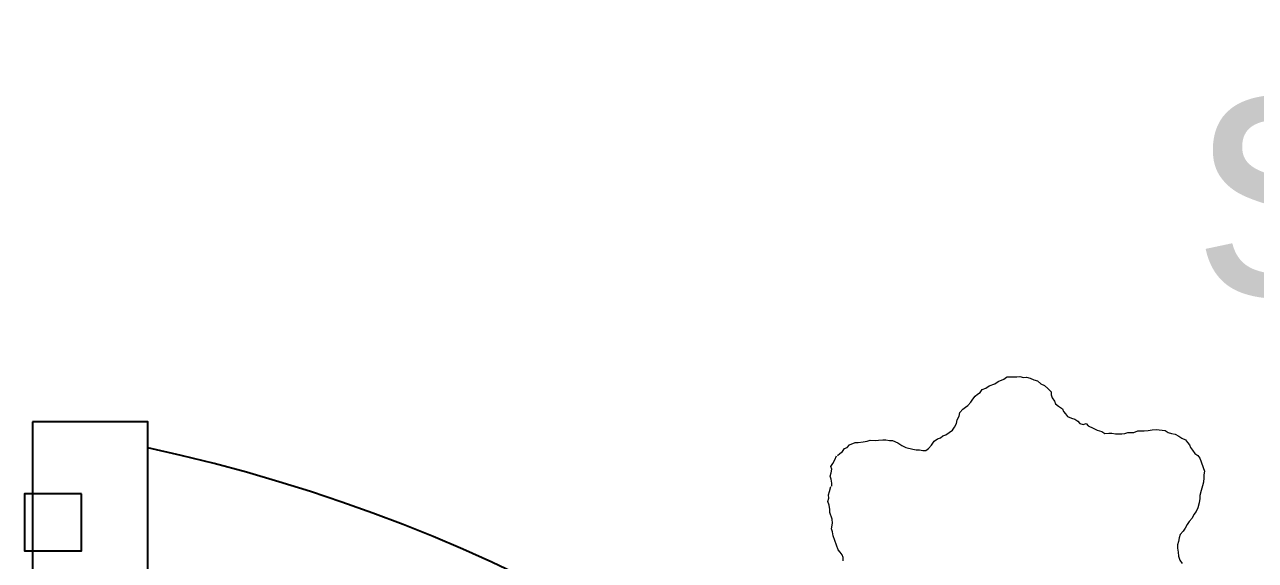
# Model space of a CAD drawing. Header units: centimetres. Extents: x 112015 to 133851, y 84304 to 98493.
# Drawn here: x 116345.5 to 116431.8, y 89266.3 to 89303.8 of the extents above; entities that cross this region are included whole.
import ezdxf
from ezdxf.enums import TextEntityAlignment as Align

# ---------------------------------------------------------------- set-up
doc = ezdxf.new("R2010")
doc.units = ezdxf.units.CM
doc.header["$LTSCALE"] = 100
doc.header["$MEASUREMENT"] = 0
doc.layers.get('0').update_dxf_attribs({"linetype": 'CONTINUOUS'})
doc.layers.add('BL-A', color=1, linetype='CONTINUOUS')
doc.layers.add('SOĞUK ODA PANELİ', color=4, linetype='CONTINUOUS')
doc.layers.add('ekp-insan', color=251, linetype='CONTINUOUS', lineweight=15)
doc.layers.add('NO', color=7, linetype='CONTINUOUS', lineweight=30)
doc.styles.add('romans', font='romans.shx', dxfattribs={"width": 0.8})
doc.styles.add('TAKSİM', font='GOTHIC.TTF', dxfattribs={"height": 20})

# ---------------------------------------------------------------- blocks, each defined once
blk = doc.blocks.new('İNSAN-1')
for p, q in [((1.865, 43.174), (1.595, 43.05)), ((2.11, 43.233), (1.865, 43.174)), ((2.331, 43.226), (2.11, 43.233)), ((2.576, 43.284), (2.331, 43.226)), ((2.797, 43.278), (2.576, 43.284)), ((3.018, 43.271), (2.797, 43.278)), ((3.239, 43.264), (3.018, 43.271)), ((3.461, 43.257), (3.239, 43.264)), ((3.526, 43.233), (3.461, 43.257)), ((3.699, 43.095), (3.526, 43.233)), ((0.625, 42.438), (0.397, 42.224)), ((0.853, 42.652), (0.625, 42.438)), ((1.122, 42.777), (0.853, 42.652)), ((1.35, 42.991), (1.122, 42.777)), ((1.595, 43.05), (1.35, 42.991)), ((4.093, 42.95), (3.699, 43.095)), ((4.331, 42.787), (4.093, 42.95)), ((4.725, 42.642), (4.331, 42.787)), ((4.963, 42.48), (4.725, 42.642)), ((5.226, 42.384), (4.963, 42.48)), ((5.375, 42.18), (5.226, 42.384)), ((0.156, 41.568), (0.083, 41.371)), ((0.318, 41.806), (0.156, 41.568)), ((0.39, 42.003), (0.318, 41.806)), ((0.397, 42.224), (0.39, 42.003)), ((5.547, 42.042), (5.375, 42.18)), ((5.72, 41.904), (5.547, 42.042)), ((5.869, 41.7), (5.72, 41.904)), ((6.017, 41.496), (5.869, 41.7)), ((6.232, 41.268), (6.017, 41.496)), ((-0.625, 40.664), (-0.763, 40.491)), ((-0.486, 40.836), (-0.625, 40.664)), ((-0.414, 41.033), (-0.486, 40.836)), ((-0.12, 41.223), (-0.414, 41.033)), ((0.083, 41.371), (-0.12, 41.223)), ((6.404, 41.13), (6.232, 41.268)), ((6.577, 40.992), (6.404, 41.13)), ((6.791, 40.764), (6.577, 40.992)), ((6.85, 40.519), (6.791, 40.764)), ((-2.199, 39.828), (-2.558, 39.662)), ((-2.061, 40), (-2.199, 39.828)), ((-1.864, 39.928), (-2.061, 40)), ((-1.619, 39.987), (-1.864, 39.928)), ((-1.481, 40.159), (-1.619, 39.987)), ((-1.277, 40.308), (-1.481, 40.159)), ((-1.032, 40.367), (-1.277, 40.308)), ((-0.763, 40.491), (-1.032, 40.367)), ((6.975, 40.25), (6.85, 40.519)), ((7.033, 40.005), (6.975, 40.25)), ((7.158, 39.735), (7.033, 40.005)), ((7.307, 39.532), (7.158, 39.735)), ((-9.045, 38.847), (-9.183, 38.674)), ((-8.775, 38.971), (-9.045, 38.847)), ((-8.572, 39.119), (-8.775, 38.971)), ((-8.302, 39.244), (-8.572, 39.119)), ((-8.057, 39.302), (-8.302, 39.244)), ((-7.812, 39.361), (-8.057, 39.302)), ((-7.608, 39.51), (-7.812, 39.361)), ((-6.986, 39.579), (-7.608, 39.51)), ((-6.7, 39.548), (-6.986, 39.579)), ((-6.413, 39.517), (-6.7, 39.548)), ((-6.126, 39.486), (-6.413, 39.517)), ((-5.905, 39.479), (-6.126, 39.486)), ((-5.684, 39.472), (-5.905, 39.479)), ((-5.422, 39.375), (-5.684, 39.472)), ((-5.201, 39.368), (-5.422, 39.375)), ((-4.98, 39.361), (-5.201, 39.368)), ((-4.783, 39.289), (-4.98, 39.361)), ((-4.562, 39.282), (-4.783, 39.289)), ((-4.341, 39.275), (-4.562, 39.282)), ((-4.119, 39.268), (-4.341, 39.275)), ((-3.874, 39.327), (-4.119, 39.268)), ((-3.653, 39.32), (-3.874, 39.327)), ((-3.366, 39.289), (-3.653, 39.32)), ((-3.163, 39.438), (-3.366, 39.289)), ((-2.828, 39.538), (-3.163, 39.438)), ((-2.558, 39.662), (-2.828, 39.538)), ((7.545, 39.369), (7.307, 39.532)), ((7.783, 39.207), (7.545, 39.369)), ((7.98, 39.135), (7.783, 39.207)), ((8.153, 38.997), (7.98, 39.135)), ((8.35, 38.924), (8.153, 38.997)), ((8.588, 38.762), (8.35, 38.924)), ((11.977, 38.855), (11.732, 38.797)), ((12.198, 38.849), (11.977, 38.855)), ((12.484, 38.818), (12.198, 38.849)), ((-9.532, 38.132), (-9.694, 37.894)), ((-9.393, 38.304), (-9.532, 38.132)), ((-9.321, 38.501), (-9.393, 38.304)), ((-9.183, 38.674), (-9.321, 38.501)), ((8.778, 38.468), (8.588, 38.762)), ((8.993, 38.241), (8.778, 38.468)), ((9.165, 38.102), (8.993, 38.241)), ((9.386, 38.096), (9.165, 38.102)), ((9.632, 38.154), (9.386, 38.096)), ((9.853, 38.147), (9.632, 38.154)), ((10.098, 38.206), (9.853, 38.147)), ((10.588, 38.324), (10.098, 38.206)), ((10.858, 38.448), (10.588, 38.324)), ((11.151, 38.638), (10.858, 38.448)), ((11.51, 38.804), (11.151, 38.638)), ((11.732, 38.797), (11.51, 38.804)), ((12.706, 38.811), (12.484, 38.818)), ((13.082, 38.821), (12.706, 38.811)), ((13.279, 38.749), (13.082, 38.821)), ((13.566, 38.717), (13.279, 38.749)), ((13.918, 38.662), (13.566, 38.717)), ((14.139, 38.655), (13.918, 38.662)), ((14.533, 38.51), (14.139, 38.655)), ((14.682, 38.307), (14.533, 38.51)), ((14.878, 38.234), (14.682, 38.307)), ((15.027, 38.031), (14.878, 38.234)), ((15.2, 37.892), (15.027, 38.031)), ((-10.036, 37.572), (-10.374, 36.654)), ((-9.897, 37.745), (-10.036, 37.572)), ((-9.694, 37.894), (-9.897, 37.745)), ((15.373, 37.754), (15.2, 37.892)), ((15.563, 37.461), (15.438, 37.73)), ((15.687, 37.192), (15.563, 37.461)), ((15.836, 36.988), (15.687, 37.192)), ((-10.374, 36.654), (-10.315, 36.409)), ((-10.315, 36.409), (-10.322, 36.188)), ((15.763, 36.791), (15.836, 36.988)), ((15.822, 36.546), (15.763, 36.791)), ((15.808, 36.104), (15.881, 36.301)), ((15.881, 36.301), (15.822, 36.546)), ((-10.322, 36.188), (-10.287, 35.877)), ((-10.287, 35.877), (-10.228, 35.632)), ((-10.228, 35.632), (-10.128, 35.297)), ((15.771, 35.596), (15.778, 35.817)), ((15.778, 35.817), (15.808, 36.104)), ((15.937, 35.237), (15.836, 35.572)), ((-10.128, 35.297), (-10.028, 34.962)), ((-10.028, 34.962), (-10.034, 34.741)), ((-10.034, 34.741), (-10, 34.43)), ((15.995, 34.992), (15.937, 35.237)), ((15.951, 34.264), (16.047, 34.526)), ((15.989, 34.771), (15.995, 34.992)), ((16.047, 34.526), (15.989, 34.771)), ((-10, 34.43), (-9.899, 34.096)), ((-9.899, 34.096), (-9.775, 33.826)), ((-9.775, 33.826), (-9.626, 33.623)), ((15.744, 33.297), (15.913, 33.756)), ((15.913, 33.756), (15.92, 33.977)), ((15.92, 33.977), (15.951, 34.264)), ((-9.626, 33.623), (-9.502, 33.353)), ((-9.502, 33.353), (-9.288, 33.125)), ((-9.288, 33.125), (-9.139, 32.922)), ((-9.139, 32.922), (-9.015, 32.652)), ((15.713, 33.01), (15.744, 33.297)), ((15.789, 32.61), (15.713, 33.01)), ((-9.015, 32.652), (-8.866, 32.449)), ((-8.866, 32.449), (-8.652, 32.221)), ((-8.652, 32.221), (-8.593, 31.976)), ((-8.593, 31.976), (-8.534, 31.731)), ((15.324, 31.142), (15.686, 32.126)), ((15.686, 32.126), (15.717, 32.413)), ((15.717, 32.413), (15.789, 32.61)), ((-8.534, 31.731), (-8.475, 31.485)), ((-8.482, 31.264), (-8.513, 30.978)), ((-8.475, 31.485), (-8.482, 31.264)), ((15.185, 30.97), (15.324, 31.142)), ((-8.641, 30.429), (-8.803, 30.191)), ((-8.544, 30.691), (-8.641, 30.429)), ((-8.513, 30.978), (-8.544, 30.691)), ((14.968, 30.379), (14.975, 30.6)), ((14.975, 30.6), (15.047, 30.797)), ((15.047, 30.797), (15.185, 30.97))]:
    blk.add_line(p, q)
blk = doc.blocks.new('defv')
at = {"color": 6, "linetype": 'Continuous'}
blk.add_lwpolyline([(45074.422, 88946.381), (45074.422, 88950.381), (45070.422, 88950.381), (45070.422, 88946.381)], close=True, dxfattribs=at)
at = {"layer": 'BL-A', "linetype": 'Continuous'}
blk.add_lwpolyline([(45079.472, 88949.83), (44989.472, 88949.83), (44989.472, 88941.75), (45079.472, 88941.75)], close=True, dxfattribs=at)
blk.add_ellipse((45009.242, 88961.785), major_axis=(-10.959, -92.763), ratio=0.75866, start_param=-0.127413, end_param=1.443383, dxfattribs=at)
blk = doc.blocks.new('ef4rt')
at = {"layer": 'SOĞUK ODA PANELİ'}
blk.add_blockref('defv', (0, 0), dxfattribs=at)
at = {"layer": 'NO', "linetype": 'Continuous', "style": 'romans', "width": 0.8}
blk.add_attdef('NO', text='', height=10, rotation=180, dxfattribs=at).set_placement((44958.816, 88853.232), align=Align.MIDDLE)

msp = doc.modelspace()

# ---------------------------------------------------------------- block references
at = {"layer": 'ekp-insan', "xscale": -1}
msp.add_blockref('İNSAN-1', (116417.86, 89235.846), dxfattribs=at)
at = {"layer": 'SOĞUK ODA PANELİ', "rotation": 90}
msp.add_blockref('ef4rt', (205295.864, 44196.491), dxfattribs=at)

# ---------------------------------------------------------------- texts
at = {"style": 'TAKSİM'}
msp.add_text('sıcak mutfak', height=18, dxfattribs=at).set_placement((116427.637, 89284.834))

doc.saveas('drawing.dxf')
